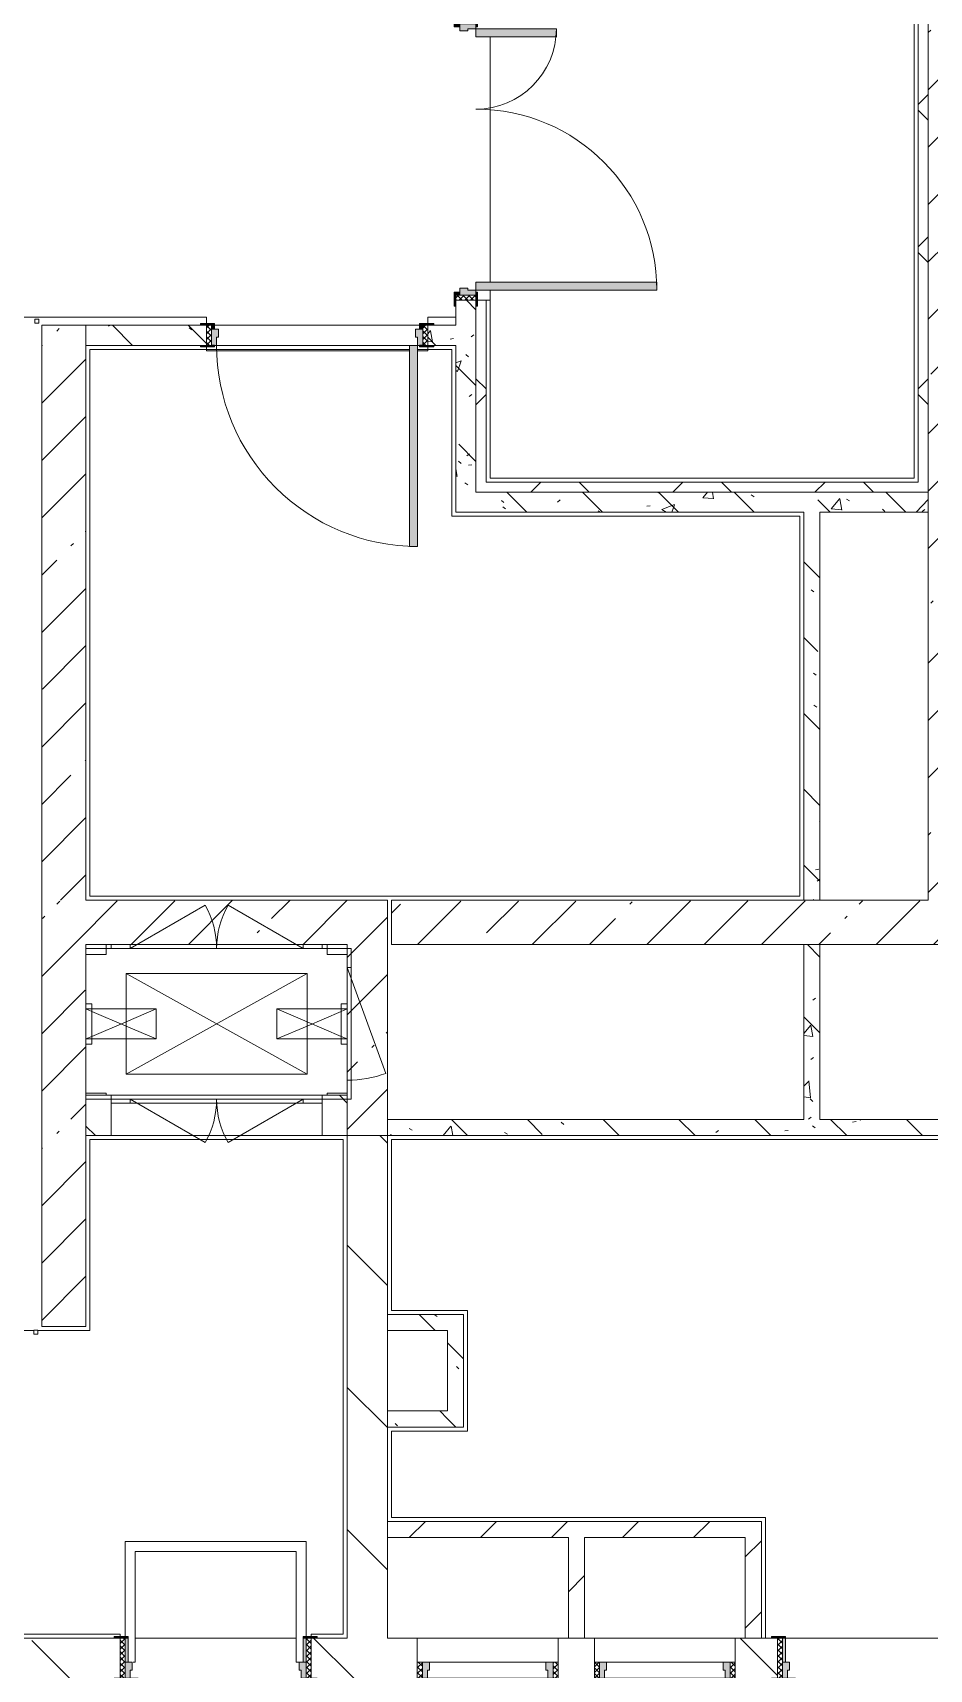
# Model space of a CAD drawing. Header units: millimetres. Extents: x -7229 to 193500, y -8553 to 29000.
# Drawn here: x 84705 to 89165, y 13445 to 21585 of the extents above; entities that cross this region are included whole.
import ezdxf

# ---------------------------------------------------------------- set-up
doc = ezdxf.new("R2010")
doc.units = ezdxf.units.MM
for name, color, linetype, lineweight, true_color in [('A-DOOR-1', 7, 'Continuous', 5, 0xaaaaaa), ('A-DOOR-2', 7, 'Continuous', 5, 0xe2e2e2), ('A-DOOR-FRAM-1', 7, 'Continuous', 5, 0xe2e2e2), ('A-DOOR-FRAM-2', 7, 'Continuous', 5, 0xaaaaaa), ('A-FLOR-1', 7, 'Continuous', 5, 0xaaaaaa), ('I-WALL-3', 7, 'Continuous', 5, 0x787878)]:
    doc.layers.add(name, color=color, linetype=linetype, lineweight=lineweight, true_color=true_color)
for name, color, linetype, lineweight in [('A-GENM', 7, 'Continuous', 5), ('A-WALL', 7, 'Continuous', 5), ('A-WALL-1', 7, 'Continuous', 9), ('I-WALL', 7, 'Continuous', 5), ('M-EQPM', 7, 'Continuous', 5)]:
    doc.layers.add(name, color=color, linetype=linetype, lineweight=lineweight)
pattern_1 = [(45, (0, 0), (-285.1231, 285.1231), []), (45, (285.12, 0), (-285.1231, 285.1231), [504.031, -100.806, 16.764, -84.042])]
pattern_2 = [(135, (0, 0), (-377.1708, -377.1708), [533.4, -88.9, 17.78, -88.9]), (135, (0, 376.94), (-377.1708, -377.1708), []), (50, (0, 0), (637.6445, -55.7866), [66.675, -733.425]), (355, (0, 0), (-123.3494, 668.699), [53.34, -586.74]), (100.451, (53.14, -4.65), (514.299, 612.908), [56.665, -623.315]), (46.184, (0, 177.8), (948.7764, -147.15), [100.012, -1100.137]), (96.636, (79.1, 165.5), (830.909, 865.997), [84.998, -934.973]), (351.184, (0, 177.8), (830.918, 865.988), [80.01, -880.11]), (21, (88.9, 133.35), (530.6506, -357.9283), [66.675, -733.425]), (326, (88.9, 133.35), (216.308, 644.6585), [53.34, -586.74]), (71.451, (133.1, 103.5), (746.9596, 286.7243), [56.665, -623.315]), (37.5, (0, 0), (10.81053, 295.9426), [16.764, -562.864, 16.764, -578.866, -588.962]), (37.5, (0, 0), (10.81053, 295.9426), [-1175.258, 16.764, -572.198]), (7.5, (0, 0), (233.8692, 350.6318), [16.764, -322.834, 16.764, -549.529, -224.472]), (7.5, (0, 0), (233.8692, 350.6318), [-905.891, 16.764, -207.708]), (327.5, (-198.25, 0), (474.5678, -20.0513), [16.764, -205.486, 16.764, -676.656, -920.115]), (327.5, (-198.25, 0), (474.5678, -20.0513), [-915.67, 16.764, -903.351]), (317.5, (-287.15, 0), (518.4522, 88.9934), [16.764, -272.161, 16.764, -443.738, -653.415]), (317.5, (-287.15, 0), (518.4522, 88.9934), [-749.427, 16.764, -636.651])]
pattern_3 = [(135, (0, 0), (-353.5534, -353.5534), [])]
pattern_4 = [(45, (0, 0), (-176.7767, 176.7767), [])]
pattern_5 = [(45, (0, 0), (-353.5534, 353.5534), []), (135, (0, 0), (-353.5534, -353.5534), [])]

# ---------------------------------------------------------------- blocks, each defined once
blk = doc.blocks.new('110_Дверь_СКБ_1Ст_Внутренняя1 - Д-11а _огнестойкость EI 15_-32666892-1_2_1_птичка зашивка')
at = {"layer": 'A-DOOR-1'}
h = blk.add_hatch(dxfattribs=at)
h.set_pattern_fill('FP_34', color=256, style=0, pattern_type=2)
h.set_pattern_definition([(135, (1751.41, 114.685), (-14.14214, -14.14214), []), (225, (1751.41, 114.685), (14.14214, -14.14214), [])])
h.paths.add_polyline_path([(537.5, 50), (537.5, -50), (562.5, -50), (562.5, 50)])
at = {"layer": 'A-DOOR-2'}
h = blk.add_hatch(color=256, dxfattribs=at)
h.paths.add_polyline_path([(-512.5, 50), (-512.5, -30), (-477.5, -30), (-477.5, 10), (-487.5, 10), (-487.5, 50), (-508.4, 50)])
h.paths.add_polyline_path([(522.5, 50), (512.5, 50), (512.5, 10), (502.5, 10), (502.5, -30), (537.5, -30), (537.5, 50)])
at = {"layer": 'A-DOOR-FRAM-1'}
for points in [[(-447.5, 1050), (-487.5, 1050), (-486.3, 50), (-447.5, 50), (-447.5, 900)], [(-567.5, 58), (-567.5, 50), (-497.5, 50), (-497.5, 58), (-537.5, 58)], [(562.5, 58), (522.5, 58), (522.5, 50), (592.5, 50), (592.5, 58)], [(-497.5, -50), (-567.5, -50), (-567.5, -58), (-497.5, -58)], [(-497.5, -30), (-512.5, -30), (-512.5, -50), (-497.5, -50), (-497.5, -32.8)], [(537.5, -30), (522.5, -30), (522.5, -50), (537.5, -50)], [(537.5, -50), (522.5, -50), (522.5, -58), (592.5, -58), (592.5, -50), (562.5, -50)]]:
    blk.add_hatch(color=256, dxfattribs=at).paths.add_polyline_path(points)
at = {"layer": 'A-DOOR-FRAM-2'}
h = blk.add_hatch(dxfattribs=at)
h.set_pattern_fill('FP_35', color=256, style=0, pattern_type=2)
h.set_pattern_definition([(45, (-371.384, 114.685), (-14.1421, 14.1421), []), (135, (-371.384, 114.685), (-14.1421, -14.1421), [])])
h.paths.add_polyline_path([(-537.5, 50), (-537.5, -50), (-512.5, -50), (-512.5, 50)])
at = {"layer": 'A-DOOR-1'}
for p, q in [((-487.5, 1050), (-487.5, 50)), ((-447.5, 1050), (-487.5, 1050)), ((-447.5, 50), (-447.5, 1050)), ((-487.5, 50), (-447.5, 50))]:
    blk.add_line(p, q, dxfattribs=at)
blk.add_arc((-487.5, 50), 1000, 360, 90, dxfattribs=at)
at = {"layer": 'A-DOOR-FRAM-2'}
for p, q in [((-497.5, 58), (-567.5, 58)), ((-567.5, 58), (-567.5, 50)), ((-567.5, 50), (-497.5, 50)), ((-512.5, 50), (-537.5, 50)), ((-537.5, 50), (-537.5, -50)), ((-487.5, 50), (-512.5, 50)), ((-512.5, 50), (-512.5, -30)), ((-512.5, -50), (-512.5, 50)), ((-497.5, 50), (-512.5, 50)), ((-512.5, 50), (-512.5, 49)), ((-512.5, 49), (-497.5, 49)), ((-497.5, 50), (-497.5, 58)), ((-497.5, 49), (-497.5, 50)), ((-487.5, 10), (-487.5, 50)), ((-477.5, 10), (-487.5, 10)), ((-477.5, -30), (-477.5, 10)), ((512.5, 10), (502.5, 10)), ((502.5, 10), (502.5, -30)), ((512.5, 50), (512.5, 10)), ((537.5, 50), (512.5, 50)), ((592.5, 58), (522.5, 58)), ((522.5, 58), (522.5, 50)), ((537.5, 50), (522.5, 50)), ((522.5, 50), (522.5, 49)), ((522.5, 50), (592.5, 50)), ((522.5, 49), (537.5, 49)), ((537.5, -30), (537.5, 50)), ((562.5, 50), (537.5, 50)), ((537.5, 50), (537.5, -50)), ((537.5, 49), (537.5, 50)), ((562.5, -50), (562.5, 50)), ((592.5, 50), (592.5, 58)), ((-497.5, -50), (-567.5, -50)), ((-567.5, -50), (-567.5, -58)), ((-567.5, -58), (-497.5, -58)), ((-537.5, -50), (-512.5, -50)), ((-512.5, -30), (-477.5, -30)), ((-497.5, -30), (-512.5, -30)), ((-512.5, -30), (-512.5, -50)), ((-512.5, -50), (-497.5, -50)), ((-497.5, -50), (-497.5, -30)), ((-497.5, -58), (-497.5, -50)), ((502.5, -30), (537.5, -30)), ((537.5, -30), (522.5, -30)), ((522.5, -30), (522.5, -50)), ((522.5, -50), (537.5, -50)), ((592.5, -50), (522.5, -50)), ((522.5, -50), (522.5, -58)), ((522.5, -58), (592.5, -58)), ((537.5, -50), (537.5, -30)), ((537.5, -50), (562.5, -50)), ((592.5, -58), (592.5, -50))]:
    blk.add_line(p, q, dxfattribs=at)
blk = doc.blocks.new('110_Дверь_СКБ_2Ст - Д-10а_ СОШ_Дв_1450x2100h_Горячий цех-25784455-1_2_1_птичка зашивка')
at = {"layer": 'A-DOOR-1'}
h = blk.add_hatch(dxfattribs=at)
h.set_pattern_fill('FP_43', color=256, style=0, pattern_type=2)
h.set_pattern_definition([(135, (1601.41, 114.685), (-14.14214, -14.14214), []), (225, (1601.41, 114.685), (14.14214, -14.14214), [])])
h.paths.add_polyline_path([(712.5, 50), (687.5, 50), (687.5, -50), (712.5, -50)])
at = {"layer": 'A-DOOR-2'}
for points in [[(662.5, 130.2), (662.5, 950), (622.5, 950), (622.5, 50), (662.5, 50), (662.5, 120)], [(-597.5, 120), (-597.5, 450), (-637.5, 450), (-637.5, 50), (-597.5, 50), (-597.5, 100.2)]]:
    blk.add_hatch(color=256, dxfattribs=at).paths.add_polyline_path(points)
h = blk.add_hatch(color=256, dxfattribs=at)
h.paths.add_polyline_path([(687.5, -30), (687.5, 50), (662.5, 50), (662.5, 10), (652.5, 10), (652.5, -30), (662.5, -30)])
h.paths.add_polyline_path([(-627.5, -6), (-627.5, 10), (-637.5, 10), (-637.5, 50), (-662.5, 50), (-662.5, -30), (-627.5, -28.9)])
at = {"layer": 'A-DOOR-FRAM-1'}
for points in [[(-647.5, 58), (-717.5, 58), (-712.5, 50), (-647.5, 50)], [(742.5, 58), (672.5, 58), (672.5, 50), (742.5, 50)], [(-647.5, -50), (-717.5, -53.5), (-712.5, -58), (-647.5, -58)], [(-647.5, -30), (-662.5, -30), (-662.5, -50), (-647.5, -50)], [(687.5, -30), (672.5, -30), (672.5, -50), (687.5, -50)], [(742.5, -50), (672.5, -50), (672.5, -58), (742.5, -58)]]:
    blk.add_hatch(color=256, dxfattribs=at).paths.add_polyline_path(points)
at = {"layer": 'A-DOOR-FRAM-2'}
h = blk.add_hatch(dxfattribs=at)
h.set_pattern_fill('FP_44', color=256, style=0, pattern_type=2)
h.set_pattern_definition([(45, (-521.384, 114.685), (-14.1421, 14.1421), []), (135, (-521.384, 114.685), (-14.1421, -14.1421), [])])
h.paths.add_polyline_path([(-662.5, -24.2), (-662.5, 50), (-687.5, 50), (-687.5, -50), (-662.5, -50)])
at = {"layer": 'A-DOOR-1'}
for p, q in [((662.5, 950), (622.5, 950)), ((622.5, 950), (622.5, 50)), ((662.5, 50), (662.5, 950)), ((-637.5, 450), (-637.5, 50)), ((-597.5, 450), (-637.5, 450)), ((-597.5, 50), (-597.5, 450)), ((-637.5, 50), (-597.5, 50)), ((622.5, 50), (662.5, 50))]:
    blk.add_line(p, q, dxfattribs=at)
for centre, radius, start, end in [((662.5, 50), 900, 90, 180), ((-637.5, 50), 400, 0, 90)]:
    blk.add_arc(centre, radius, start, end, dxfattribs=at)
at = {"layer": 'A-DOOR-FRAM-2'}
for p, q in [((-647.5, 58), (-717.5, 58)), ((-717.5, 58), (-717.5, 50)), ((-717.5, 50), (-647.5, 50)), ((-662.5, 50), (-687.5, 50)), ((-687.5, 50), (-687.5, -50)), ((-637.5, 50), (-662.5, 50)), ((-662.5, 50), (-662.5, -30)), ((-662.5, -50), (-662.5, 50)), ((-647.5, 50), (-647.5, 58)), ((-637.5, 10), (-637.5, 50)), ((-627.5, 10), (-637.5, 10)), ((-627.5, -30), (-627.5, 10)), ((662.5, 10), (652.5, 10)), ((652.5, 10), (652.5, -30)), ((662.5, 50), (662.5, 10)), ((687.5, 50), (662.5, 50)), ((742.5, 58), (672.5, 58)), ((672.5, 58), (672.5, 50)), ((672.5, 50), (742.5, 50)), ((687.5, -30), (687.5, 50)), ((712.5, 50), (687.5, 50)), ((687.5, 50), (687.5, -50)), ((712.5, -50), (712.5, 50)), ((742.5, 50), (742.5, 58)), ((-647.5, -50), (-717.5, -50)), ((-717.5, -50), (-717.5, -58)), ((-717.5, -58), (-647.5, -58)), ((-687.5, -50), (-662.5, -50)), ((-662.5, -30), (-627.5, -30)), ((-647.5, -30), (-662.5, -30)), ((-662.5, -30), (-662.5, -50)), ((-662.5, -50), (-647.5, -50)), ((-647.5, -50), (-647.5, -30)), ((-647.5, -58), (-647.5, -50)), ((652.5, -30), (687.5, -30)), ((687.5, -30), (672.5, -30)), ((672.5, -30), (672.5, -50)), ((672.5, -50), (687.5, -50)), ((742.5, -50), (672.5, -50)), ((672.5, -50), (672.5, -58)), ((672.5, -58), (742.5, -58)), ((687.5, -50), (687.5, -30)), ((687.5, -50), (712.5, -50)), ((742.5, -58), (742.5, -50))]:
    blk.add_line(p, q, dxfattribs=at)
blk = doc.blocks.new('110_Дверь_СКБ_1Ст_Внутренняя1 - Д-8 950x2100h_охрана-31784688-1_2_1_птичка зашивка')
at = {"layer": 'A-DOOR-1'}
h = blk.add_hatch(dxfattribs=at)
h.set_pattern_fill('FP_23', color=256, style=0, pattern_type=2)
h.set_pattern_definition([(135, (1826.41, 164.685), (-14.14214, -14.14214), []), (225, (1826.41, 164.685), (14.14214, -14.14214), [])])
h.paths.add_polyline_path([(487.5, 100), (462.5, 100), (462.5, -100), (487.5, -100)])
at = {"layer": 'A-DOOR-2'}
h = blk.add_hatch(color=256, dxfattribs=at)
h.paths.add_polyline_path([(-422.5, 100), (-437.5, 100), (-437.5, 20), (-402.5, 20), (-402.5, 60), (-412.5, 60), (-412.5, 100)])
h.paths.add_polyline_path([(462.5, 100), (437.5, 100), (437.5, 60), (427.5, 60), (427.5, 20), (462.5, 20)])
at = {"layer": 'A-DOOR-FRAM-1'}
for points in [[(397.5, 950), (397.5, 100), (437.5, 100), (437.5, 950)], [(-432.5, 108), (-492.5, 108), (-492.5, 100), (-422.5, 100), (-422.5, 108)], [(467.5, 108), (447.5, 108), (447.5, 100), (517.5, 100), (517.5, 108), (487.5, 108)], [(-437.5, 20), (-437.5, -100), (-422.5, -100), (-422.5, 20)], [(447.5, 20), (447.5, -100), (462.5, -100), (462.5, 20)], [(-462.5, -100), (-492.5, -100), (-492.5, -108), (-422.5, -108), (-422.5, -100), (-437.5, -100)], [(487.5, -100), (447.5, -100), (447.5, -108), (517.5, -108), (517.5, -100)]]:
    blk.add_hatch(color=256, dxfattribs=at).paths.add_polyline_path(points)
at = {"layer": 'A-DOOR-FRAM-2'}
h = blk.add_hatch(dxfattribs=at)
h.set_pattern_fill('FP_24', color=256, style=0, pattern_type=2)
h.set_pattern_definition([(45, (-296.384, 164.685), (-14.1421, 14.1421), []), (135, (-296.384, 164.685), (-14.1421, -14.1421), [])])
h.paths.add_polyline_path([(-458.5, 100), (-462.5, 100), (-462.5, -100), (-437.5, -100), (-437.5, 100)])
at = {"layer": 'A-DOOR-1'}
for p, q in [((437.5, 950), (397.5, 950)), ((397.5, 950), (397.5, 100)), ((437.5, 100), (437.5, 950)), ((397.5, 100), (437.5, 100))]:
    blk.add_line(p, q, dxfattribs=at)
blk.add_arc((437.5, 100), 850, 90, 180, dxfattribs=at)
at = {"layer": 'A-DOOR-FRAM-2'}
for p, q in [((-422.5, 108), (-492.5, 108)), ((-492.5, 108), (-492.5, 100)), ((-492.5, 100), (-422.5, 100)), ((-437.5, 100), (-462.5, 100)), ((-462.5, 100), (-462.5, -100)), ((-412.5, 100), (-437.5, 100)), ((-437.5, 100), (-437.5, 20)), ((-437.5, -100), (-437.5, 100)), ((-422.5, 100), (-437.5, 100)), ((-437.5, 100), (-437.5, 99)), ((-437.5, 99), (-422.5, 99)), ((-422.5, 100), (-422.5, 108)), ((-422.5, 99), (-422.5, 100)), ((-412.5, 60), (-412.5, 100)), ((437.5, 100), (437.5, 60)), ((462.5, 100), (437.5, 100)), ((517.5, 108), (447.5, 108)), ((447.5, 108), (447.5, 100)), ((462.5, 100), (447.5, 100)), ((447.5, 100), (447.5, 99)), ((447.5, 100), (517.5, 100)), ((447.5, 99), (462.5, 99)), ((462.5, 20), (462.5, 100)), ((487.5, 100), (462.5, 100)), ((462.5, 100), (462.5, -100)), ((462.5, 99), (462.5, 100)), ((487.5, -100), (487.5, 100)), ((517.5, 100), (517.5, 108)), ((-437.5, 20), (-402.5, 20)), ((-422.5, 20), (-437.5, 20)), ((-437.5, 20), (-437.5, -100)), ((-422.5, -100), (-422.5, 20)), ((-402.5, 60), (-412.5, 60)), ((-402.5, 20), (-402.5, 60)), ((437.5, 60), (427.5, 60)), ((427.5, 60), (427.5, 20)), ((427.5, 20), (462.5, 20)), ((462.5, 20), (447.5, 20)), ((447.5, 20), (447.5, -100)), ((462.5, -100), (462.5, 20)), ((-422.5, -100), (-492.5, -100)), ((-492.5, -100), (-492.5, -108)), ((-492.5, -108), (-422.5, -108)), ((-462.5, -100), (-437.5, -100)), ((-437.5, -100), (-422.5, -100)), ((-422.5, -108), (-422.5, -100)), ((447.5, -100), (462.5, -100)), ((517.5, -100), (447.5, -100)), ((447.5, -100), (447.5, -108)), ((447.5, -108), (517.5, -108)), ((462.5, -100), (487.5, -100)), ((517.5, -108), (517.5, -100))]:
    blk.add_line(p, q, dxfattribs=at)
blk = doc.blocks.new('160_Подъемник - 160_Подъемник-23521422-1_2_1_птичка зашивка')
at = {"layer": 'A-GENM'}
for p, q in [((220, 0), (592.4, 215)), ((220, 0), (592.4, 215)), ((220, 0), (592.4, 215)), ((1080, 0), (707.6, 215)), ((1080, 0), (707.6, 215)), ((1080, 0), (707.6, 215)), ((-20, -95), (-20, 0)), ((-20, 0), (0, 0)), ((0, 0), (0, -95)), ((220, 20), (125, 20)), ((125, 20), (125, 0)), ((220, 20), (125, 20)), ((125, 20), (125, 0)), ((220, 20), (125, 20)), ((125, 20), (125, 0)), ((220, 0), (220, 20)), ((1080, 20), (220, 20)), ((220, 20), (1080, 20)), ((220, 0), (220, 20)), ((1080, 20), (220, 20)), ((220, 20), (1080, 20)), ((220, 0), (220, 20)), ((1080, 20), (220, 20)), ((220, 20), (1080, 20)), ((1080, 0), (1080, 20)), ((1080, 20), (1175, 20)), ((1080, 0), (1080, 20)), ((1080, 20), (1175, 20)), ((1080, 0), (1080, 20)), ((1080, 20), (1175, 20)), ((1175, 20), (1175, 0)), ((1175, 20), (1175, 0)), ((1175, 20), (1175, 0)), ((125, 0), (220, 0)), ((125, 0), (220, 0)), ((125, 0), (220, 0)), ((1175, 0), (1080, 0)), ((1175, 0), (1080, 0)), ((1175, 0), (1080, 0)), ((0, -655), (-191.5, -128.8)), ((0, -95), (-20, -95)), ((-20, -95), (-20, -655)), ((-20, -655), (-20, -95)), ((0, -655), (-20, -655)), ((-20, -655), (-20, -750)), ((0, -750), (0, -655)), ((-20, -750), (0, -750)), ((125, -770), (125, -750)), ((125, -750), (220, -750)), ((125, -770), (125, -750)), ((125, -750), (220, -750)), ((125, -770), (125, -750)), ((125, -750), (220, -750)), ((220, -770), (125, -770)), ((220, -770), (125, -770)), ((220, -770), (125, -770)), ((220, -750), (220, -770)), ((220, -750), (592.4, -965)), ((220, -750), (220, -770)), ((220, -750), (592.4, -965)), ((220, -750), (220, -770)), ((220, -750), (592.4, -965)), ((220, -770), (792, -770)), ((1080, -770), (220, -770)), ((220, -770), (1080, -770)), ((1080, -770), (220, -770)), ((220, -770), (1080, -770)), ((1080, -770), (508, -770)), ((1080, -750), (707.6, -965)), ((1080, -750), (707.6, -965)), ((1080, -750), (707.6, -965)), ((1080, -750), (1080, -770)), ((1175, -750), (1080, -750)), ((1080, -750), (1080, -770)), ((1175, -750), (1080, -750)), ((1080, -750), (1080, -770)), ((1175, -750), (1080, -750)), ((1080, -770), (1175, -770)), ((1080, -770), (1175, -770)), ((1080, -770), (1175, -770)), ((1175, -770), (1175, -750)), ((1175, -770), (1175, -750)), ((1175, -770), (1175, -750))]:
    blk.add_line(p, q, dxfattribs=at)
for centre, radius, start, end in [((220, 0), 430, 0, 30), ((220, 0), 430, 0, 30), ((220, 0), 430, 0, 30), ((1080, 0), 430, 150, 180), ((1080, 0), 430, 150, 180), ((1080, 0), 430, 150, 180), ((0, -655), 560, 90, 110), ((220, -750), 430, 330, 0), ((220, -750), 430, 330, 0), ((220, -750), 430, 330, 0), ((1080, -750), 430, 180, 210), ((1080, -750), 430, 180, 210), ((1080, -750), 430, 180, 210)]:
    blk.add_arc(centre, radius, start, end, dxfattribs=at)
at = {"layer": 'M-EQPM'}
for p, q in [((1300, 0), (0, 0)), ((0, 0), (0, -750)), ((1300, -750), (1300, 0)), ((1100, -625), (200, -125)), ((200, -625), (1100, -125)), ((1100, -125), (200, -125)), ((200, -125), (200, -625)), ((1100, -125), (200, -125)), ((200, -125), (200, -625)), ((200, -300), (200, -125)), ((200, -125), (1100, -125)), ((1100, -625), (1100, -125)), ((1100, -625), (1100, -125)), ((1100, -125), (1100, -300)), ((200, -450), (200, -300)), ((1100, -300), (1100, -450)), ((200, -625), (200, -450)), ((1100, -450), (1100, -625)), ((200, -625), (1100, -625)), ((200, -625), (1100, -625)), ((1100, -625), (200, -625)), ((0, -750), (1300, -750))]:
    blk.add_line(p, q, dxfattribs=at)
blk = doc.blocks.new('Закладная деталь приямка - 350_150-20924309-1_2_1_птичка зашивка')
at = {"layer": 'M-EQPM'}
for p, q in [((-145, 75), (-175, 75)), ((-175, 75), (-145, 75)), ((-145, 62.1), (-175, 75)), ((25, 75), (-145, 75)), ((-145, 75), (25, 75)), ((25, -10.7), (-145, 62.1)), ((-145, -62.1), (25, 10.7)), ((175, 75), (25, 75)), ((25, 75), (175, 75)), ((25, 10.7), (175, 75)), ((175, -75), (175, 75)), ((175, -75), (175, 75)), ((-175, -75), (-145, -62.1)), ((-175, -75), (-145, -75)), ((-175, -75), (-145, -75)), ((-145, -75), (25, -75)), ((-145, -75), (25, -75)), ((175, -75), (25, -10.7)), ((25, -75), (175, -75)), ((25, -75), (175, -75))]:
    blk.add_line(p, q, dxfattribs=at)
blk = doc.blocks.new('Закладная деталь приямка - 350_150-V67-1_2_1_птичка зашивка')
at = {"layer": 'M-EQPM'}
for p, q in [((-25, 75), (-175, 75)), ((-175, 75), (-175, -75)), ((-175, 75), (-175, -75)), ((-175, 75), (-25, 75)), ((-25, 10.7), (-175, 75)), ((145, 75), (-25, 75)), ((-25, 75), (145, 75)), ((-25, -10.7), (145, 62.1)), ((145, -62.1), (-25, 10.7)), ((175, 75), (145, 75)), ((145, 75), (175, 75)), ((145, 62.1), (175, 75)), ((-175, -75), (-25, -10.7)), ((-175, -75), (-25, -75)), ((-175, -75), (-25, -75)), ((-25, -75), (145, -75)), ((-25, -75), (145, -75)), ((175, -75), (145, -62.1)), ((145, -75), (175, -75)), ((145, -75), (175, -75))]:
    blk.add_line(p, q, dxfattribs=at)
blk = doc.blocks.new('Закладная деталь приямка - 150_100-20924311-1_2_1_птичка зашивка')
at = {"layer": 'M-EQPM'}
for p, q in [((85070, 16310), (84970, 16310)), ((84970, 16310), (85070, 16310)), ((85070, 16300), (85070, 16310)), ((85070, 16310), (85070, 16300))]:
    blk.add_line(p, q, dxfattribs=at)
blk = doc.blocks.new('Закладная деталь приямка - 150_100-V68-1_2_1_птичка зашивка')
at = {"layer": 'M-EQPM'}
for p, q in [((86270, 16310), (86170, 16310)), ((86170, 16310), (86270, 16310)), ((86170, 16310), (86170, 16300)), ((86170, 16310), (86170, 16300))]:
    blk.add_line(p, q, dxfattribs=at)
blk = doc.blocks.new('Закладная деталь приямка - 150_100-V69-1_2_1_птичка зашивка')
at = {"layer": 'M-EQPM'}
for p, q in [((86170, 17000), (86170, 17050)), ((86170, 17000), (86170, 17050)), ((86270, 17000), (86170, 17000)), ((86170, 17000), (86270, 17000))]:
    blk.add_line(p, q, dxfattribs=at)
blk = doc.blocks.new('Закладная деталь приямка - 150_100-V70-1_2_1_птичка зашивка')
at = {"layer": 'M-EQPM'}
for p, q in [((85070, 17050), (85070, 17000)), ((85070, 17050), (85070, 17000)), ((84970, 17000), (85070, 17000)), ((85070, 17000), (84970, 17000))]:
    blk.add_line(p, q, dxfattribs=at)
blk = doc.blocks.new('Закладная деталь приямка - 200_100-20924312-1_2_1_птичка зашивка')
at = {"layer": 'M-EQPM'}
for p, q in [((86240, 16755), (86240, 16555)), ((86240, 16555), (86240, 16755)), ((86270, 16755), (86240, 16755)), ((86240, 16755), (86270, 16755)), ((86240, 16555), (86270, 16555)), ((86240, 16555), (86270, 16555))]:
    blk.add_line(p, q, dxfattribs=at)
blk = doc.blocks.new('Закладная деталь приямка - 200_100-V71-1_2_1_птичка зашивка')
at = {"layer": 'M-EQPM'}
for p, q in [((85000, 16755), (84970, 16755)), ((85000, 16755), (84970, 16755)), ((85000, 16555), (85000, 16755)), ((85000, 16755), (85000, 16555)), ((84970, 16555), (85000, 16555)), ((85000, 16555), (84970, 16555))]:
    blk.add_line(p, q, dxfattribs=at)
blk = doc.blocks.new('110_Дверь_СКБ_1Ст - д-18 700x2100h_Технический шкаф ЭОМ и СС-23257539-1_2_1_птичка зашивка')
at = {"layer": 'A-DOOR-1'}
h = blk.add_hatch(dxfattribs=at)
h.set_pattern_fill('FP_85', color=256, style=0, pattern_type=2)
h.set_pattern_definition([(135, (1951.41, 164.685), (-14.14214, -14.14214), []), (225, (1951.41, 164.685), (14.14214, -14.14214), [])])
h.paths.add_polyline_path([(362.5, 100), (337.5, 100), (337.5, 20), (362.5, 20)])
at = {"layer": 'A-DOOR-2'}
h = blk.add_hatch(color=256, dxfattribs=at)
h.paths.add_polyline_path([(-312.5, 100), (-312.5, 20), (-277.5, 20), (-277.5, 60), (-287.5, 60), (-287.5, 100), (-297.5, 100)])
h.paths.add_polyline_path([(312.5, 100), (312.5, 60), (302.5, 60), (302.5, 20), (337.5, 20), (337.5, 100), (322.5, 100)])
at = {"layer": 'A-DOOR-FRAM-1'}
blk.add_hatch(color=256, dxfattribs=at).paths.add_polyline_path([(272.5, 700), (272.5, 100), (312.5, 100), (312.5, 700)])
at = {"layer": 'A-DOOR-FRAM-2'}
h = blk.add_hatch(dxfattribs=at)
h.set_pattern_fill('FP_86', color=256, style=0, pattern_type=2)
h.set_pattern_definition([(45, (-171.384, 164.685), (-14.1421, 14.1421), []), (135, (-171.384, 164.685), (-14.1421, -14.1421), [])])
h.paths.add_polyline_path([(-337.5, 100), (-337.5, 20), (-312.5, 20), (-312.5, 100)])
at = {"layer": 'A-DOOR-1'}
for p, q in [((312.5, 700), (272.5, 700)), ((272.5, 700), (272.5, 100)), ((312.5, 100), (312.5, 700)), ((272.5, 100), (312.5, 100))]:
    blk.add_line(p, q, dxfattribs=at)
blk.add_arc((312.5, 100), 600, 90, 180, dxfattribs=at)
at = {"layer": 'A-DOOR-FRAM-2'}
for p, q in [((-312.5, 100), (-337.5, 100)), ((-337.5, 100), (-337.5, 20)), ((-287.5, 100), (-312.5, 100)), ((-312.5, 100), (-312.5, 20)), ((-312.5, 20), (-312.5, 100)), ((-287.5, 60), (-287.5, 100)), ((-287.5, 100), (272.5, 100)), ((312.5, 100), (312.5, 60)), ((337.5, 100), (312.5, 100)), ((337.5, 20), (337.5, 100)), ((362.5, 100), (337.5, 100)), ((337.5, 100), (337.5, 20)), ((362.5, 20), (362.5, 100)), ((-337.5, 20), (-312.5, 20)), ((-312.5, 20), (-277.5, 20)), ((-277.5, 60), (-287.5, 60)), ((-277.5, 20), (-277.5, 60)), ((302.5, 20), (-277.5, 20)), ((312.5, 60), (302.5, 60)), ((302.5, 60), (302.5, 20)), ((302.5, 20), (337.5, 20)), ((337.5, 20), (362.5, 20))]:
    blk.add_line(p, q, dxfattribs=at)
blk = doc.blocks.new('DOR_Проход в стене_Прямоугольный - 1050x1150 EI30-23344994-1_2_1_птичка зашивка')
at = {"layer": 'A-DOOR-1'}
for p, q in [((525, 100), (-525, 100)), ((525, -100), (-525, -100))]:
    blk.add_line(p, q, dxfattribs=at)

msp = doc.modelspace()

# ---------------------------------------------------------------- hatches: boundary and pattern name
at = {"layer": 'I-WALL'}
h = msp.add_hatch(dxfattribs=at)
h.set_pattern_fill('FP_1', color=256, style=0, pattern_type=2)
h.set_pattern_definition(pattern_1)
h.paths.add_polyline_path([(89160, 17270), (89410, 17270), (89410, 27100), (89160, 27100), (89160, 17850)])
h = msp.add_hatch(dxfattribs=at)
h.set_pattern_fill('FP_20', color=256, style=0, pattern_type=2)
h.set_pattern_definition(pattern_5)
h.paths.add_polyline_path([(86910, 19300), (86960, 19300), (86960, 20255), (86918, 20255), (86918, 20225), (86910, 20225), (86910, 19350)])
h.paths.add_polyline_path([(86960, 21655), (86960, 23430), (86910, 23430), (86910.1, 21685), (86918, 21680), (86918, 21655)])
h = msp.add_hatch(dxfattribs=at)
h.set_pattern_fill('FP_20', color=256, style=0, pattern_type=2)
h.set_pattern_definition(pattern_5)
h.paths.add_polyline_path([(89110, 19350), (89160, 19351.2), (89160, 23100), (89110, 23100), (89110, 19370)])
h = msp.add_hatch(dxfattribs=at)
h.set_pattern_fill('FP_1', color=256, style=0, pattern_type=2)
h.set_pattern_definition(pattern_1)
h.paths.add_polyline_path([(84970, 17270), (84970, 20130), (84750, 20130), (84750, 17270)])
h = msp.add_hatch(dxfattribs=at)
h.set_pattern_fill('FP_20', color=256, style=0, pattern_type=2)
h.set_pattern_definition(pattern_5)
h.paths.add_polyline_path([(88780, 19300), (89160, 19300), (89160, 19350), (86960, 19350), (86963.7, 19300), (88775.9, 19300)])
h = msp.add_hatch(dxfattribs=at)
h.set_pattern_fill('FP_1', color=256, style=0, pattern_type=2)
h.set_pattern_definition(pattern_1)
h.paths.add_polyline_path([(86270, 17050), (86270, 17270), (84750, 17265.3), (84750, 17050), (86214.5, 17050)])
h = msp.add_hatch(dxfattribs=at)
h.set_pattern_fill('FP_1', color=256, style=0, pattern_type=2)
h.set_pattern_definition(pattern_1)
h.paths.add_polyline_path([(86470, 16100), (86470, 17270), (86270, 17265.3), (86270, 16100)])
h = msp.add_hatch(dxfattribs=at)
h.set_pattern_fill('FP_1', color=256, style=0, pattern_type=2)
h.set_pattern_definition(pattern_1)
h.paths.add_polyline_path([(92810, 17050), (92810, 17270), (86490, 17265.3), (86490, 17050), (92790, 17050)])
h = msp.add_hatch(dxfattribs=at)
h.set_pattern_fill('FP_1', color=256, style=0, pattern_type=2)
h.set_pattern_definition(pattern_1)
h.paths.add_polyline_path([(84970, 15150), (84970, 17050), (84750, 17050), (84750, 15150), (84798.3, 15150)])
h = msp.add_hatch(dxfattribs=at)
h.set_pattern_fill('FP_19', color=256, style=0, pattern_type=2)
h.set_pattern_definition(pattern_3)
h.paths.add_polyline_path([(84970, 16100), (85095, 16100), (85095, 16300), (84970, 16300)])
h.paths.add_polyline_path([(86270, 16100), (86270, 16300), (86145, 16300), (86145, 16100)])
h = msp.add_hatch(dxfattribs=at)
h.set_pattern_fill('FP_19', color=256, style=0, pattern_type=2)
h.set_pattern_definition(pattern_3)
h.paths.add_polyline_path([(86270, 13600), (86470, 13600), (86470, 16100), (86270, 16100), (86270, 13620)])
h = msp.add_hatch(dxfattribs=at)
h.set_pattern_fill('FP_18', color=256, style=0, pattern_type=2)
h.set_pattern_definition(pattern_4)
h.paths.add_polyline_path([(87450, 14100), (88330, 14100), (88330, 14180), (86470, 14180), (86470, 14100), (87370, 14100)])
h = msp.add_hatch(dxfattribs=at)
h.set_pattern_fill('FP_18', color=256, style=0, pattern_type=2)
h.set_pattern_definition(pattern_4)
h.paths.add_polyline_path([(87370, 13600), (87450, 13600), (87450, 14100), (87370, 14100), (87370, 13744.4)])
h = msp.add_hatch(dxfattribs=at)
h.set_pattern_fill('FP_18', color=256, style=0, pattern_type=2)
h.set_pattern_definition(pattern_4)
h.paths.add_polyline_path([(88250, 13600), (88330, 13600), (88330, 14100), (88250, 14100), (88250, 13640)])
h = msp.add_hatch(dxfattribs=at)
h.set_pattern_fill('FP_19', color=256, style=0, pattern_type=2)
h.set_pattern_definition(pattern_3)
h.paths.add_polyline_path([(85140, 13400), (85140, 13600), (84700, 13600), (84700, 13400), (85110, 13400)])
h.paths.add_polyline_path([(86090, 13400), (86618.4, 13400), (86618.4, 13600), (86090, 13600)])
h.paths.add_polyline_path([(88350, 13400), (88410, 13400), (88410, 13600), (88200, 13600), (88200, 13400)])
h.paths.add_polyline_path([(87450, 13400), (87500, 13400), (87500, 13600), (87318.4, 13600), (87318.4, 13400), (87370, 13400)])
at = {"layer": 'I-WALL-3'}
h = msp.add_hatch(dxfattribs=at)
h.set_pattern_fill('FP_31', color=256, style=0, pattern_type=2)
h.set_pattern_definition(pattern_2)
h.paths.add_polyline_path([(86910, 20030), (86910, 20255), (86810, 20255), (86810, 20030)])
h.paths.add_polyline_path([(86910, 21655), (86910, 21680), (86810, 21680), (86810, 21655), (86839.2, 21655)])
h = msp.add_hatch(dxfattribs=at)
h.set_pattern_fill('FP_31', color=256, style=0, pattern_type=2)
h.set_pattern_definition(pattern_2)
h.paths.add_polyline_path([(86670, 20030), (86810, 20030), (86810, 20130), (86670, 20130)])
h.paths.add_polyline_path([(85493.5, 20030), (85570, 20030), (85570, 20130), (84970, 20130), (84970, 20030), (85434.7, 20030)])
h = msp.add_hatch(dxfattribs=at)
h.set_pattern_fill('FP_31', color=256, style=0, pattern_type=2)
h.set_pattern_definition(pattern_2)
h.paths.add_polyline_path([(86810, 19200), (86910, 19200), (86910, 20030), (86810, 20030), (86810, 19300)])
h = msp.add_hatch(dxfattribs=at)
h.set_pattern_fill('FP_31', color=256, style=0, pattern_type=2)
h.set_pattern_definition(pattern_2)
h.paths.add_polyline_path([(86910, 19200), (89160, 19200), (89160, 19300), (86910, 19300)])
h = msp.add_hatch(dxfattribs=at)
h.set_pattern_fill('FP_31', color=256, style=0, pattern_type=2)
h.set_pattern_definition(pattern_2)
h.paths.add_polyline_path([(88541, 16180), (88621, 16183.1), (88621, 17050), (88541, 17050), (88541, 16186.9)])
h.paths.add_polyline_path([(88621, 17270), (88621, 19200), (88541, 19200), (88541, 17270)])
h = msp.add_hatch(dxfattribs=at)
h.set_pattern_fill('FP_31', color=256, style=0, pattern_type=2)
h.set_pattern_definition(pattern_2)
h.paths.add_polyline_path([(89530, 16100), (89550, 16100), (89550, 16180), (86470, 16180), (86470, 16100), (89474.1, 16100)])
h = msp.add_hatch(dxfattribs=at)
h.set_pattern_fill('FP_31', color=256, style=0, pattern_type=2)
h.set_pattern_definition(pattern_2)
h.paths.add_polyline_path([(86848.4, 15130), (86848.4, 15210), (86470, 15210), (86470, 15130), (86768.4, 15130)])
h = msp.add_hatch(dxfattribs=at)
h.set_pattern_fill('FP_31', color=256, style=0, pattern_type=2)
h.set_pattern_definition(pattern_2)
h.paths.add_polyline_path([(86848.4, 14650), (86848.4, 15130), (86768.4, 15130), (86768.4, 14650)])
h = msp.add_hatch(dxfattribs=at)
h.set_pattern_fill('FP_31', color=256, style=0, pattern_type=2)
h.set_pattern_definition(pattern_2)
h.paths.add_polyline_path([(86470, 14650), (86768.4, 14650), (86768.4, 14730), (86470, 14730)])

# ---------------------------------------------------------------- linework, layer by layer
at = {"layer": 'A-FLOR-1'}
for p, q in [((86980, 20345), (86980, 21565)), ((86980, 20255), (86980, 20305)), ((84380, 20170), (85570, 20170)), ((85570, 20170), (85570, 20138)), ((86670, 20138), (86670, 20170)), ((86670, 20170), (86810, 20170)), ((86580, 20010), (84990, 20010)), ((84990, 20010), (84990, 17290)), ((85570, 20022), (85570, 20002)), ((85570, 20002), (86580, 20002)), ((86790, 20010), (86620, 20010)), ((86620, 20002), (86670, 20002)), ((86670, 20002), (86670, 20022)), ((86790, 19180), (86790, 20010)), ((88521, 19180), (86790, 19180)), ((88521, 17290), (88521, 19180)), ((84990, 17290), (88521, 17290)), ((86250, 16080), (84990, 16080)), ((84990, 16080), (84990, 15130)), ((86250, 13620), (86250, 16080)), ((89530, 16080), (86490, 16080)), ((86490, 16080), (86490, 15230)), ((86490, 15230), (86868.4, 15230)), ((86868.4, 15230), (86868.4, 14630)), ((84710.5, 15130), (81030, 15130)), ((84990, 15130), (84730.5, 15130)), ((86868.4, 14630), (86490, 14630)), ((86490, 14630), (86490, 14200)), ((86490, 14200), (88350, 14200)), ((88350, 14200), (88350, 13600)), ((85165, 14080), (85165, 13608)), ((86065, 14080), (85165, 14080)), ((85215, 13480), (85215, 14030)), ((85215, 14030), (86015, 14030)), ((86015, 14030), (86015, 13480)), ((86065, 13608), (86065, 14080)), ((70830, 13620), (85140, 13620)), ((85140, 13620), (85140, 13608)), ((86090, 13608), (86090, 13620)), ((86090, 13620), (86250, 13620)), ((85204.5, 13480), (85215, 13480)), ((86015, 13480), (86030, 13480))]:
    msp.add_line(p, q, dxfattribs=at)
at = {"layer": 'A-WALL'}
for p, q in [((84716, 20160), (84716, 20140)), ((84736, 20160), (84716, 20160)), ((84716, 20140), (84736, 20140)), ((84736, 20140), (84736, 20160)), ((84710.5, 15132), (84710.5, 15112)), ((84730.5, 15132), (84710.5, 15132)), ((84710.5, 15112), (84730.5, 15112)), ((84730.5, 15112), (84730.5, 15132))]:
    msp.add_line(p, q, dxfattribs=at)
at = {"layer": 'A-WALL-1'}
for p, q in [((89160, 19370), (89160, 23175)), ((89110, 23050), (89110, 19350)), ((86910, 20030), (86910, 20225)), ((86960, 19350), (86960, 20255)), ((86960, 19350), (89110, 19350)), ((89160, 19200), (89160, 19300)), ((88621, 17270), (88541, 17270)), ((88541, 17050), (88621, 17050)), ((84970, 16300), (84970, 16100)), ((86270, 16100), (86270, 16300)), ((86470, 16100), (86470, 16180)), ((86270, 16100), (86470, 16100)), ((86470, 15210), (86470, 15130)), ((86470, 14730), (86470, 14650)), ((86470, 14180), (86470, 14100)), ((87370, 13600), (87450, 13600)), ((88250, 13600), (88330, 13600))]:
    msp.add_line(p, q, dxfattribs=at)
at = {"layer": 'I-WALL'}
for p, q in [((89090, 23030), (89090, 19370)), ((86810, 20225), (86810, 20130)), ((86980, 20255), (86918, 20255)), ((86980, 19370), (86980, 20255)), ((85540, 20130), (84750, 20130)), ((84750, 20130), (84750, 15150)), ((84970, 17270), (84970, 20130)), ((85610, 20130), (86630, 20130)), ((86810, 20130), (86700, 20130)), ((84970, 20030), (85540, 20030)), ((86580, 20030), (85620, 20030)), ((86700, 20030), (86810, 20030)), ((86810, 20030), (86810, 19200)), ((86910, 19300), (86910, 20030)), ((89160, 19300), (86910, 19300)), ((89090, 19370), (86980, 19370)), ((89160, 19370), (89160, 19300)), ((86810, 19200), (88541, 19200)), ((88541, 19200), (88541, 17270)), ((88621, 19200), (89160, 19200)), ((88621, 17270), (88621, 19200)), ((89160, 19200), (89160, 17270)), ((86470, 17270), (84970, 17270)), ((86470, 16180), (86470, 17270)), ((88541, 17270), (86490, 17270)), ((86490, 17270), (86490, 17050)), ((89160, 17270), (88621, 17270)), ((84970, 17050), (86270, 17050)), ((84970, 16300), (84970, 17050)), ((86270, 17050), (86270, 16300)), ((86490, 17050), (88541, 17050)), ((88541, 17050), (88541, 16180)), ((88621, 17050), (89550, 17050)), ((88621, 16180), (88621, 17050)), ((84970, 16300), (86270, 16300)), ((85095, 16100), (85095, 16300)), ((86145, 16300), (86145, 16100)), ((88541, 16180), (86470, 16180)), ((89550, 16180), (88621, 16180)), ((84970, 15150), (84970, 16100)), ((86270, 16100), (84970, 16100)), ((86270, 16100), (86270, 13600)), ((86470, 15210), (86470, 16100)), ((86470, 16100), (89550, 16100)), ((84750, 15150), (84970, 15150)), ((86848.4, 15210), (86470, 15210)), ((86848.4, 14650), (86848.4, 15210)), ((86470, 14730), (86470, 15130)), ((86470, 15130), (86768.4, 15130)), ((86768.4, 15130), (86768.4, 14730)), ((86768.4, 14730), (86470, 14730)), ((86470, 14180), (86470, 14650)), ((86470, 14650), (86848.4, 14650)), ((88330, 14180), (86470, 14180)), ((88330, 13600), (88330, 14180)), ((86470, 13600), (86470, 14100)), ((86470, 14100), (87370, 14100)), ((87370, 14100), (87370, 13600)), ((87450, 14100), (88250, 14100)), ((87450, 13600), (87450, 14100)), ((88250, 14100), (88250, 13600)), ((85110, 13600), (70810, 13600)), ((85215, 13600), (86015, 13600)), ((86270, 13600), (86120, 13600)), ((86470, 13600), (87370, 13600)), ((86618.4, 13480), (86618.4, 13600)), ((87318.4, 13600), (87318.4, 13480)), ((87450, 13600), (88250, 13600)), ((87500, 13480), (87500, 13600)), ((88200, 13600), (88200, 13480)), ((88380, 13600), (88330, 13600)), ((88450, 13600), (89320, 13600))]:
    msp.add_line(p, q, dxfattribs=at)

# ---------------------------------------------------------------- block references
at = {"layer": 'A-DOOR-1'}
for name, p, rotation in [('110_Дверь_СКБ_2Ст - Д-10а_ СОШ_Дв_1450x2100h_Горячий цех-25784455-1_2_1_птичка зашивка', (86860, 20967.5), 270), ('110_Дверь_СКБ_1Ст_Внутренняя1 - Д-11а _огнестойкость EI 15_-32666892-1_2_1_птичка зашивка', (86132.5, 20080), 180), ('DOR_Проход в стене_Прямоугольный - 1050x1150 EI30-23344994-1_2_1_птичка зашивка', (85620, 16200), 180), ('110_Дверь_СКБ_1Ст_Внутренняя1 - Д-8 950x2100h_охрана-31784688-1_2_1_птичка зашивка', (85627.5, 13500), 180), ('110_Дверь_СКБ_1Ст_Внутренняя1 - Д-8 950x2100h_охрана-31784688-1_2_1_птичка зашивка', (88897.5, 13500), 180), ('110_Дверь_СКБ_1Ст - д-18 700x2100h_Технический шкаф ЭОМ и СС-23257539-1_2_1_птичка зашивка', (86980.9, 13500), 180), ('110_Дверь_СКБ_1Ст - д-18 700x2100h_Технический шкаф ЭОМ и СС-23257539-1_2_1_птичка зашивка', (87862.5, 13500), 180)]:
    msp.add_blockref(name, p, dxfattribs=dict(at, rotation=rotation))
at = {"layer": 'M-EQPM', "rotation": 180}
for name, p in [('160_Подъемник - 160_Подъемник-23521422-1_2_1_птичка зашивка', (86270, 16280)), ('Закладная деталь приямка - 350_150-V67-1_2_1_птичка зашивка', (85145, 16655)), ('Закладная деталь приямка - 350_150-20924309-1_2_1_птичка зашивка', (86095, 16655))]:
    msp.add_blockref(name, p, dxfattribs=at)
at = {"layer": 'M-EQPM'}
for name in ['Закладная деталь приямка - 150_100-V70-1_2_1_птичка зашивка', 'Закладная деталь приямка - 150_100-V69-1_2_1_птичка зашивка', 'Закладная деталь приямка - 200_100-V71-1_2_1_птичка зашивка', 'Закладная деталь приямка - 200_100-20924312-1_2_1_птичка зашивка', 'Закладная деталь приямка - 150_100-20924311-1_2_1_птичка зашивка', 'Закладная деталь приямка - 150_100-V68-1_2_1_птичка зашивка']:
    msp.add_blockref(name, (0, 0), dxfattribs=at)

doc.saveas('drawing.dxf')
